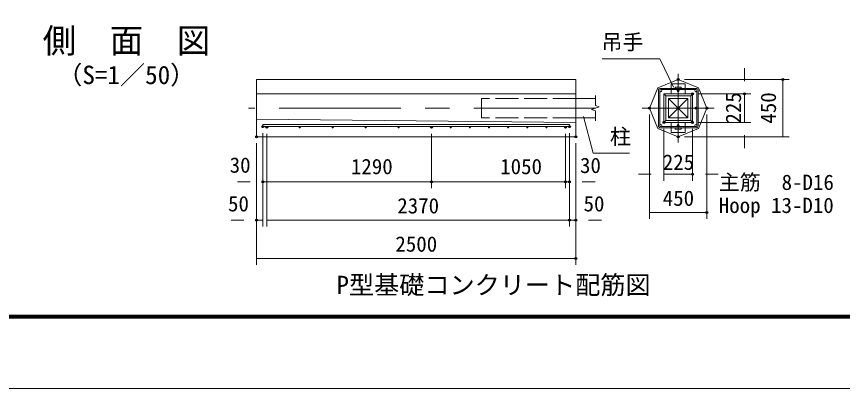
# Model space of a CAD drawing. Units: millimetres at full size. Extents: x -10500 to 10500, y -7425 to 7425.
# Drawn here: x -1303 to 5165, y -7425 to -4511 of the extents above; entities that cross this region are included whole.
import ezdxf
from ezdxf.enums import TextEntityAlignment as Align

# ---------------------------------------------------------------- set-up
doc = ezdxf.new("R2010")
doc.units = ezdxf.units.MM
doc.header["$LTSCALE"] = 30
doc.header["$PDMODE"] = 32
doc.header["$PDSIZE"] = 15
doc.linetypes.add('DASHED', pattern=[7.5, 6, -1.5])
doc.linetypes.add('USER1', pattern=[50.8, 31.75, -6.35, 6.35, -6.35])
for name, color, linetype, lineweight in [('0-0_D-STR-TXT', 7, 'Continuous', 13), ('0-1_D-STR-DIM', 7, 'Continuous', 13), ('0-2_D-BMK', 2, 'USER1', 13), ('0-3_D-STR3', 3, 'Continuous', 13), ('0-4_D-STR4', 7, 'Continuous', 18), ('0-7_D-STR1', 1, 'Continuous', 18), ('0-A_D-TTL-TXT', 7, 'Continuous', 13), ('0-C_D-TTL', 7, 'Continuous', 18)]:
    doc.layers.add(name, color=color, linetype=linetype, lineweight=lineweight)
doc.layers.add('0-9_Defpoints', color=253, linetype='Continuous')
doc.styles.add('ＭＳ ゴシック', font='')
doc.styles.get('ＭＳ ゴシック').set_extended_font_data('MS Gothic')

msp = doc.modelspace()

# ---------------------------------------------------------------- linework, layer by layer
at = {"layer": '0-0_D-STR-TXT'}
for points in [[(3283.29, -4843.25), (3735.47, -4843.25), (3841.01, -5064.92)], [(3497.26, -5581.26), (3211.32, -5581.26), (3137.17, -5294.8)]]:
    msp.add_lwpolyline(points, dxfattribs=at)
at = {"layer": '0-1_D-STR-DIM'}
for p, q in [((4396.84, -5016.27), (4396.84, -4916.27)), ((3928.52, -5003.77), (4746.84, -5003.77)), ((4696.84, -5453.77), (4696.84, -5003.77)), ((3229.58, -5128.77), (3229.58, -5206.97)), ((4041.02, -5116.27), (4446.84, -5116.27)), ((4396.84, -5341.27), (4396.84, -5116.27)), ((3259.54, -5217.87), (3199.63, -5239.67)), ((3229.58, -5206.97), (3259.54, -5217.87)), ((3199.63, -5239.67), (3229.58, -5250.57)), ((3229.58, -5250.57), (3229.58, -5328.77)), ((3653.52, -5278.77), (3653.52, -6097.09)), ((4103.52, -5278.77), (4103.52, -6097.09)), ((4041.02, -5341.27), (4446.84, -5341.27)), ((626.71, -5423.77), (626.71, -5856.32)), ((626.71, -5423.77), (626.71, -6156.32)), ((656.71, -5428.77), (656.71, -5856.32)), ((656.71, -5428.77), (656.71, -5856.32)), ((656.71, -5428.77), (656.71, -6156.32)), ((1946.71, -5428.77), (1946.71, -5856.32)), ((1946.71, -5428.77), (1946.71, -5856.32)), ((2996.71, -5428.77), (2996.71, -5856.32)), ((2996.71, -5428.77), (2996.71, -5856.32)), ((3026.71, -5423.77), (3026.71, -5856.32)), ((3026.71, -5423.77), (3026.71, -6156.32)), ((3026.71, -5423.77), (3026.71, -6156.32)), ((3766.02, -5391.27), (3766.02, -5797.09)), ((3991.02, -5391.27), (3991.02, -5797.09)), ((3928.52, -5453.77), (4746.84, -5453.77)), ((4396.84, -5441.27), (4396.84, -5541.27)), ((576.71, -5503.77), (576.71, -6456.32)), ((576.71, -5503.77), (576.71, -6156.32)), ((3076.71, -5503.77), (3076.71, -6456.32)), ((3076.71, -5503.77), (3076.71, -6156.32)), ((3666.02, -5747.09), (3566.02, -5747.09)), ((3766.02, -5747.09), (3991.02, -5747.09)), ((4091.02, -5747.09), (4191.02, -5747.09)), ((526.71, -5806.32), (426.71, -5806.32)), ((656.71, -5806.32), (626.71, -5806.32)), ((656.71, -5806.32), (1946.71, -5806.32)), ((756.71, -5806.32), (856.71, -5806.32)), ((1946.71, -5806.32), (2996.71, -5806.32)), ((2896.71, -5806.32), (2796.71, -5806.32)), ((2996.71, -5806.32), (3026.71, -5806.32)), ((3126.71, -5806.32), (3226.71, -5806.32)), ((3653.52, -6047.09), (4103.52, -6047.09)), ((476.71, -6106.32), (376.71, -6106.32)), ((626.71, -6106.32), (576.71, -6106.32)), ((656.71, -6106.32), (3026.71, -6106.32)), ((726.71, -6106.32), (826.71, -6106.32)), ((2926.71, -6106.32), (2826.71, -6106.32)), ((3026.71, -6106.32), (3076.71, -6106.32)), ((3176.71, -6106.32), (3276.71, -6106.32)), ((576.71, -6406.32), (3076.71, -6406.32))]:
    msp.add_line(p, q, dxfattribs=at)
at = {"layer": '0-2_D-BMK'}
for p, q in [((3878.52, -4959.63), (3878.52, -5497.91)), ((3229.58, -5228.77), (513.31, -5228.77)), ((3597.11, -5228.77), (4159.92, -5228.77))]:
    msp.add_line(p, q, dxfattribs=at)
at = {"layer": '0-3_D-STR3'}
for p, q in [((3933.52, -5039.27), (3823.52, -5039.27)), ((3823.52, -5116.27), (3823.52, -5039.27)), ((3933.52, -5116.27), (3933.52, -5039.27)), ((3723.52, -5090.27), (3723.52, -5367.27)), ((3733.52, -5091.77), (3733.52, -5365.77)), ((3740.02, -5073.77), (4017.02, -5073.77)), ((3741.52, -5083.77), (4015.52, -5083.77)), ((3899.02, -5064.77), (3858.02, -5064.77)), ((3899.02, -5073.77), (3858.02, -5073.77)), ((4023.52, -5091.77), (4023.52, -5365.77)), ((4033.52, -5090.27), (4033.52, -5367.27)), ((626.71, -5357.77), (626.71, -5373.77)), ((3026.71, -5357.77), (626.71, -5357.77)), ((3026.71, -5357.77), (3026.71, -5373.77)), ((3823.52, -5341.27), (3823.52, -5418.27)), ((3933.52, -5341.27), (3933.52, -5418.27)), ((3026.71, -5373.77), (626.71, -5373.77)), ((3740.02, -5383.77), (4017.02, -5383.77)), ((3741.52, -5373.77), (4015.52, -5373.77)), ((3933.52, -5418.27), (3823.52, -5418.27)), ((3899.02, -5383.77), (3858.02, -5383.77)), ((3899.02, -5392.77), (3858.02, -5392.77))]:
    msp.add_line(p, q, dxfattribs=at)
for centre, radius in [((3741.52, -5091.77), 8), ((3878.52, -5091.77), 8), ((4015.52, -5091.77), 8), ((4015.52, -5228.77), 8), ((3741.52, -5365.77), 8), ((3878.52, -5365.77), 8), ((4015.52, -5365.77), 8), ((656.71, -5378.77), 5), ((914.71, -5378.77), 5), ((1172.71, -5378.77), 5), ((1430.71, -5378.77), 5), ((1688.71, -5378.77), 5), ((1946.71, -5378.77), 5), ((2096.71, -5378.77), 5), ((2246.71, -5378.77), 5), ((2396.71, -5378.77), 5), ((2546.71, -5378.77), 5), ((2696.71, -5378.77), 5), ((2846.71, -5378.77), 5), ((2996.71, -5378.77), 5)]:
    msp.add_circle(centre, radius, dxfattribs=at)
for centre, radius, start, end in [((3740.02, -5090.27), 16.5, 90, 180), ((3858.02, -5069.27), 4.5, 90, 270), ((3899.02, -5069.27), 4.5, 270, 90), ((4017.02, -5090.27), 16.5, 0, 90), ((3740.02, -5367.27), 16.5, 180, 270), ((4017.02, -5367.27), 16.5, 270, 0), ((3858.02, -5388.27), 4.5, 90, 270), ((3899.02, -5388.27), 4.5, 270, 90)]:
    msp.add_arc(centre, radius, start, end, dxfattribs=at)
at = {"layer": '0-4_D-STR4'}
for p, q in [((3076.71, -5003.77), (576.71, -5003.77)), ((576.71, -5003.77), (576.71, -5453.77)), ((3076.71, -5003.77), (3076.71, -5453.77)), ((3076.71, -5116.27), (576.71, -5116.27)), ((3766.02, -5116.27), (3781.02, -5131.27)), ((3991.02, -5116.27), (3976.02, -5131.27)), ((576.71, -5316.27), (3076.71, -5341.27)), ((3781.02, -5326.27), (3766.02, -5341.27)), ((3976.02, -5326.27), (3991.02, -5341.27)), ((3076.71, -5453.77), (576.71, -5453.77))]:
    msp.add_line(p, q, dxfattribs=at)
for points in [[(3878.52, -5003.77), (3719.42, -5069.67), (3653.52, -5228.77), (3719.42, -5387.87), (3878.52, -5453.77), (4037.62, -5387.87), (4103.52, -5228.77), (4037.62, -5069.67)], [(3766.02, -5341.27), (3766.02, -5116.27), (3991.02, -5116.27), (3991.02, -5341.27)], [(3781.02, -5326.27), (3781.02, -5131.27), (3976.02, -5131.27), (3976.02, -5326.27)]]:
    msp.add_lwpolyline(points, close=True, dxfattribs=at)
at = {"layer": '0-7_D-STR1'}
for p, q in [((3229.58, -5153.77), (3076.71, -5153.77)), ((3953.52, -5153.77), (3803.52, -5303.77)), ((3803.52, -5153.77), (3953.52, -5303.77)), ((3229.58, -5303.77), (3076.71, -5303.77))]:
    msp.add_line(p, q, dxfattribs=at)
at = {"layer": '0-7_D-STR1', "linetype": 'DASHED'}
msp.add_line((3076.71, -5303.77), (2336.71, -5303.77), dxfattribs=at)
msp.add_lwpolyline([(3076.71, -5153.77), (2336.71, -5153.77), (2336.71, -5303.77)], dxfattribs=at)
at = {"layer": '0-7_D-STR1'}
msp.add_lwpolyline([(3803.52, -5153.77), (3803.52, -5303.77), (3953.52, -5303.77), (3953.52, -5153.77)], close=True, dxfattribs=at)
at = {"layer": '0-9_Defpoints'}
for p in [(3878.52, -5003.77), (4696.84, -5003.77), (3991.02, -5116.27), (4396.84, -5116.27), (3653.52, -5228.77), (4103.52, -5228.77), (626.71, -5373.77), (3026.71, -5373.77), (3766.02, -5341.27), (3991.02, -5341.27), (3991.02, -5341.27), (656.71, -5378.77), (1946.71, -5378.77), (2996.71, -5378.77), (576.71, -5453.77), (3076.71, -5453.77), (3878.52, -5453.77), (3991.02, -5747.09), (626.71, -5806.32), (1946.71, -5806.32), (2996.71, -5806.32), (3026.71, -5806.32), (4103.52, -6047.09), (576.71, -6106.32), (3026.71, -6106.32), (3076.71, -6106.32), (3076.71, -6406.32)]:
    msp.add_point(p, dxfattribs=at)
at = {"layer": '0-C_D-TTL', "color": 2}
msp.add_lwpolyline([(-10500, 7425), (10500, 7425), (10500, -7425), (-10500, -7425)], close=True, dxfattribs=at)
at = {"layer": '0-C_D-TTL'}
for points in [[(-9825, 6875), (9825, 6875), (9825, -6875), (-9825, -6875)], [(-9818.75, 6868.75), (9818.75, 6868.75), (9818.75, -6868.75), (-9818.75, -6868.75)], [(-9812.5, 6862.5), (9812.5, 6862.5), (9812.5, -6862.5), (-9812.5, -6862.5)], [(-9806.25, 6856.25), (9806.25, 6856.25), (9806.25, -6856.25), (-9806.25, -6856.25)], [(-9800, 6850), (9800, 6850), (9800, -6850), (-9800, -6850)]]:
    msp.add_lwpolyline(points, close=True, dxfattribs=at)

# ---------------------------------------------------------------- texts
at = {"layer": '0-0_D-STR-TXT', "style": 'ＭＳ ゴシック'}
for s, p in [('吊手', (3277.58, -4807.34)), ('柱', (3343.71, -5547.25)), ('主筋  8-D16', (4196.16, -5905.64)), ('Hoop 13-D10', (4196.16, -6086.47))]:
    msp.add_text(s, height=120.3, dxfattribs=at).set_placement(p, align=Align.BOTTOM_LEFT)
at = {"layer": '0-1_D-STR-DIM', "style": 'ＭＳ ゴシック'}
for s, p in [('225', (4406.39, -5349.69)), ('450', (4679.97, -5350.03))]:
    msp.add_text(s, height=120.3, rotation=90, dxfattribs=at).set_placement(p, align=Align.BOTTOM_LEFT)
for s, p in [('30', (365.96, -5770.82)), ('30', (3109.2, -5773.21)), ('225', (3757.6, -5748.35)), ('1290', (1315.4, -5782.14)), ('1050', (2484.27, -5782.14)), ('450', (3757.26, -6030.22)), ('50', (353.11, -6073.74)), ('2370', (1678.54, -6089.45)), ('50', (3137.16, -6073.74)), ('2500', (1663.54, -6389.45))]:
    msp.add_text(s, height=120.3, dxfattribs=at).set_placement(p, align=Align.BOTTOM_LEFT)
at = {"layer": '0-A_D-TTL-TXT', "style": 'ＭＳ ゴシック'}
for s, height, p in [('側\u3000面\u3000図', 192.4, (-1097.85, -4853.97)), ('（S=1／50）', 144.3, (-984.14, -5083.91)), ('P型基礎コンクリート配筋図', 144.3, (1202.08, -6729.35))]:
    msp.add_text(s, height=height, dxfattribs=at).set_placement(p, align=Align.BOTTOM_LEFT)

doc.saveas('drawing.dxf')
